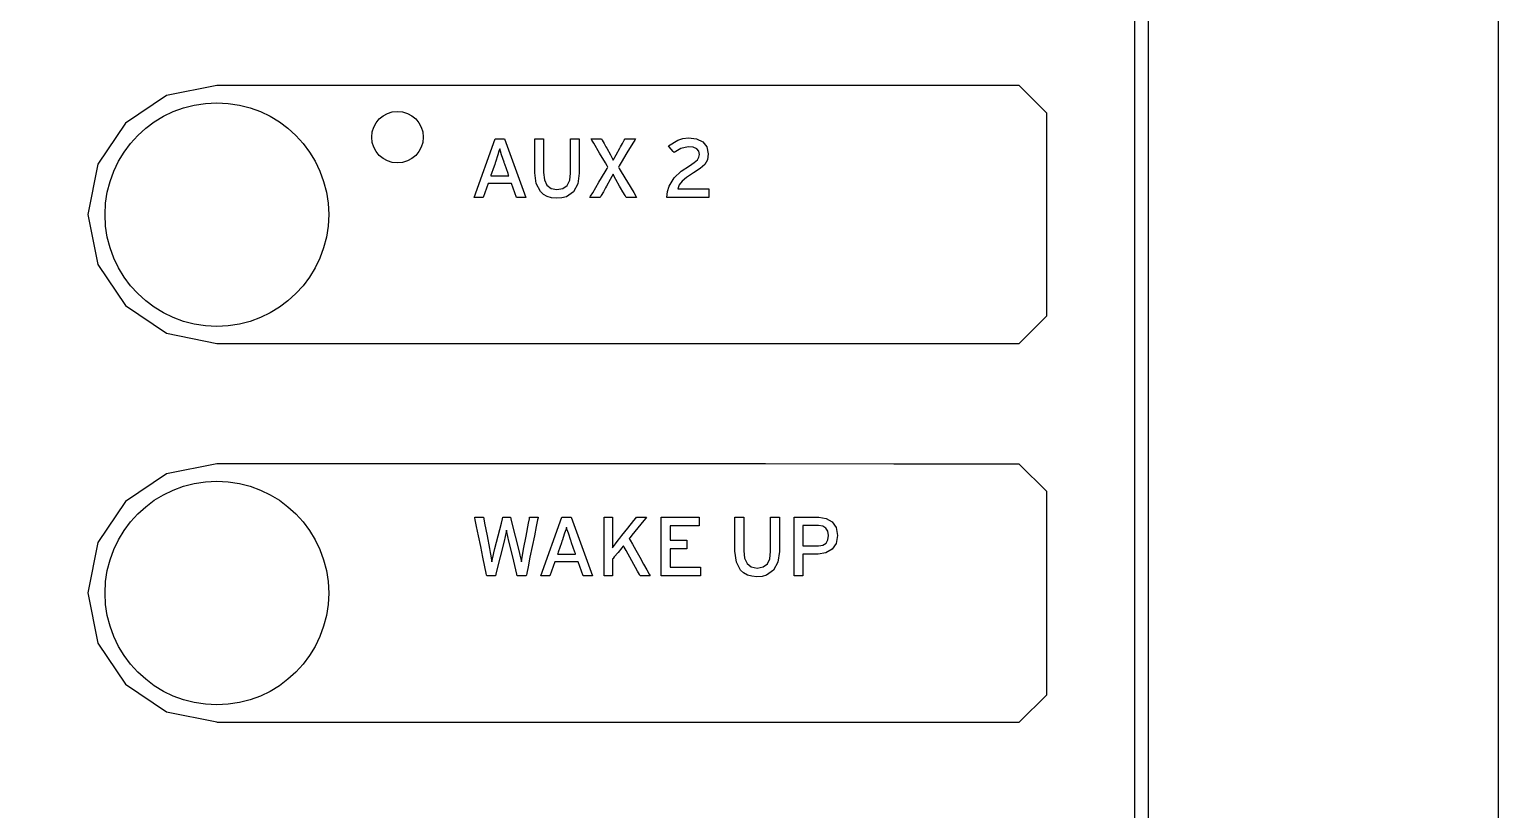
# Model space of a CAD drawing. Extents: x 0.4 to 9, y 0.3 to 17.6.
# Drawn here: x 4.704 to 8.974, y 5.208 to 7.476 of the extents above; entities that cross this region are included whole.
import ezdxf

# ---------------------------------------------------------------- set-up
doc = ezdxf.new("R2010")
doc.units = 0
doc.header["$MEASUREMENT"] = 0
doc.layers.get('0').update_dxf_attribs({"linetype": 'CONTINUOUS'})

msp = doc.modelspace()

# ---------------------------------------------------------------- linework, layer by layer
at = {"color": 7}
for points in [[(0.3713, 12.1462), (0.3713, 9.0526), (0.3713, 5.9591), (0.3713, 3.2604), (0.3713, 1.3517), (0.3713, 0.8169), (0.3713, 0.6276), (0.4962, 0.5025), (0.4962, 0.5025), (0.8552, 0.5025), (1.8014, 0.5025), (4.6728, 0.5025), (7.5442, 0.5025), (8.4905, 0.5025), (8.8494, 0.5025), (8.9742, 0.6276), (8.9742, 0.6276), (8.9742, 0.8169), (8.9742, 1.3517), (8.9742, 3.2604), (8.9742, 5.9591), (8.9742, 9.0526), (8.9742, 12.1462)], [(1.3663, 10.804), (1.3663, 8.7315), (1.3663, 6.659), (1.3663, 4.8512), (1.3663, 3.5724), (1.3663, 3.2141), (1.3663, 3.0874), (1.4864, 2.9673), (1.7592, 2.9673), (2.4785, 2.9673), (4.6613, 2.9673), (6.8441, 2.9673), (7.5634, 2.9673), (7.8362, 2.9673), (7.9563, 3.0874), (7.9563, 3.2141), (7.9563, 3.5724), (7.9563, 4.8512), (7.9563, 6.659), (7.9563, 8.7315), (7.9563, 10.804)], [(1.4064, 4.9269), (1.4064, 5.9943), (1.4064, 7.0617), (1.4064, 7.9929), (1.4064, 8.6515), (1.4064, 8.836), (1.4064, 8.9013), (1.4795, 8.9013), (1.6861, 8.9013), (2.4235, 8.9013), (3.4661, 8.9013), (4.6613, 8.9013), (5.8565, 8.9013), (6.8991, 8.9013), (7.6365, 8.9013), (7.8432, 8.9013), (7.9163, 8.9013), (7.9163, 8.836), (7.9163, 8.6515), (7.9163, 7.9929), (7.9163, 7.0617), (7.9163, 5.9943), (7.9163, 4.9269)], [(7.5812, 7.3124), (7.481, 7.3124), (7.2168, 7.3125), (6.8433, 7.3126), (6.4151, 7.3127), (5.987, 7.3128), (5.6134, 7.3129), (5.3492, 7.313), (5.249, 7.313), (5.103, 7.2836), (4.9838, 7.2032), (4.9035, 7.084), (4.874, 6.938), (4.9035, 6.792), (4.9838, 6.6728), (5.103, 6.5924), (5.249, 6.563), (5.249, 6.5626), (5.3492, 6.5627), (5.6134, 6.5627), (5.987, 6.5627), (6.4151, 6.5628), (6.8433, 6.5629), (7.2168, 6.5629), (7.481, 6.563), (7.5812, 6.563), (7.6613, 6.643), (7.6613, 6.7351), (7.6613, 6.9377), (7.6613, 7.1402), (7.6613, 7.2323), (7.5812, 7.3124)], [(6.2369, 6.9848), (6.2221, 6.9861), (6.2092, 6.9898), (6.1982, 6.9959), (6.1892, 7.0043), (6.1771, 7.0276), (6.173, 7.0591), (6.173, 7.0633), (6.173, 7.0745), (6.173, 7.1084), (6.173, 7.1423), (6.173, 7.1535), (6.173, 7.1577), (6.177, 7.1577), (6.1858, 7.1577), (6.1946, 7.1577), (6.1986, 7.1577), (6.1986, 7.1535), (6.1986, 7.1424), (6.1986, 7.1087), (6.1986, 7.075), (6.1986, 7.0639), (6.1986, 7.0597), (6.2011, 7.0384), (6.2085, 7.0229), (6.2207, 7.0134), (6.2375, 7.0102), (6.2549, 7.0133), (6.2673, 7.0224), (6.2746, 7.0374), (6.277, 7.058), (6.277, 7.0623), (6.277, 7.0736), (6.277, 7.1079), (6.277, 7.1422), (6.277, 7.1534), (6.277, 7.1577), (6.2809, 7.1577), (6.2897, 7.1577), (6.2984, 7.1577), (6.3024, 7.1577), (6.3024, 7.1535), (6.3024, 7.1422), (6.3024, 7.1081), (6.3024, 7.0739), (6.3024, 7.0626), (6.3024, 7.0584), (6.2981, 7.0269), (6.2856, 7.0038), (6.2651, 6.9896), (6.2519, 6.986), (6.2369, 6.9848)], [(6.4385, 6.9875), (6.4355, 6.9926), (6.429, 7.004), (6.4224, 7.0153), (6.4194, 7.0204), (6.4089, 7.0393), (6.404, 7.0485), (6.4006, 7.055), (6.3973, 7.0486), (6.3925, 7.0396), (6.3819, 7.0204), (6.3789, 7.0153), (6.3724, 7.004), (6.3659, 6.9926), (6.3629, 6.9875), (6.3583, 6.9875), (6.348, 6.9875), (6.3377, 6.9875), (6.3331, 6.9875), (6.3353, 6.9913), (6.3413, 7.0012), (6.3594, 7.0314), (6.3776, 7.0616), (6.3835, 7.0716), (6.3858, 7.0753), (6.3837, 7.0789), (6.3781, 7.0882), (6.3611, 7.1165), (6.3442, 7.1449), (6.3386, 7.1542), (6.3365, 7.1577), (6.3412, 7.1577), (6.3516, 7.1577), (6.3621, 7.1577), (6.3668, 7.1577), (6.3693, 7.1534), (6.3746, 7.144), (6.38, 7.1346), (6.3824, 7.1303), (6.3928, 7.1113), (6.3977, 7.102), (6.4011, 7.0953), (6.4093, 7.1111), (6.4199, 7.1303), (6.4223, 7.1346), (6.4278, 7.144), (6.4332, 7.1534), (6.4356, 7.1577), (6.4403, 7.1577), (6.4506, 7.1577), (6.4608, 7.1577), (6.4655, 7.1577), (6.4634, 7.1542), (6.4578, 7.1449), (6.4408, 7.1167), (6.4239, 7.0885), (6.4183, 7.0792), (6.4162, 7.0757), (6.4184, 7.0719), (6.4244, 7.0619), (6.4425, 7.0316), (6.4606, 7.0013), (6.4666, 6.9913), (6.4689, 6.9875), (6.4641, 6.9875), (6.4537, 6.9875), (6.4433, 6.9875), (6.4385, 6.9875)], [(6.557, 6.9875), (6.559, 7.0049), (6.5633, 7.0201), (6.5778, 7.0446), (6.5983, 7.0636), (6.6225, 7.0794), (6.6367, 7.0886), (6.6456, 7.0965), (6.6502, 7.1041), (6.6515, 7.1123), (6.6497, 7.1217), (6.6439, 7.1287), (6.6338, 7.1331), (6.6189, 7.1347), (6.5971, 7.1301), (6.5777, 7.1177), (6.5752, 7.1208), (6.5696, 7.1275), (6.564, 7.1343), (6.5614, 7.1374), (6.5884, 7.1543), (6.6037, 7.1588), (6.6196, 7.1604), (6.6435, 7.1576), (6.6617, 7.1489), (6.6733, 7.1344), (6.6774, 7.114), (6.6749, 7.0967), (6.6672, 7.083), (6.654, 7.0711), (6.6347, 7.0587), (6.6144, 7.0456), (6.6011, 7.0343), (6.5931, 7.0237), (6.5889, 7.0123), (6.5928, 7.0123), (6.603, 7.0123), (6.634, 7.0123), (6.665, 7.0123), (6.6752, 7.0123), (6.6791, 7.0123), (6.6791, 7.0084), (6.6791, 6.9999), (6.6791, 6.9914), (6.6791, 6.9875), (6.6739, 6.9875), (6.66, 6.9875), (6.6181, 6.9875), (6.5761, 6.9875), (6.5623, 6.9875), (6.557, 6.9875)], [(6.0838, 7.0899), (6.0766, 7.1113), (6.0733, 7.1215), (6.071, 7.1289), (6.0689, 7.1215), (6.0657, 7.1113), (6.0586, 7.0896), (6.058, 7.0879), (6.0565, 7.0835), (6.0518, 7.0701), (6.0471, 7.0567), (6.0456, 7.0523), (6.045, 7.0506), (6.0473, 7.0506), (6.0532, 7.0506), (6.0713, 7.0506), (6.0894, 7.0506), (6.0953, 7.0506), (6.0976, 7.0506), (6.097, 7.0523), (6.0954, 7.0567), (6.0907, 7.0702), (6.086, 7.0838), (6.0844, 7.0882), (6.0838, 7.0899)], [(7.5812, 6.2124), (7.481, 6.2124), (7.2168, 6.2125), (6.8433, 6.2126), (6.4151, 6.2127), (5.987, 6.2128), (5.6134, 6.2129), (5.3492, 6.213), (5.249, 6.213), (5.103, 6.1836), (4.9838, 6.1032), (4.9035, 5.984), (4.874, 5.838), (4.9035, 5.692), (4.9838, 5.5728), (5.103, 5.4924), (5.249, 5.463), (5.249, 5.4626), (5.3492, 5.4626), (5.6134, 5.4625), (5.987, 5.4624), (6.4151, 5.4623), (6.8433, 5.4622), (7.2168, 5.4621), (7.481, 5.462), (7.5812, 5.462), (7.6613, 5.542), (7.6613, 5.6342), (7.6613, 5.8372), (7.6613, 6.0401), (7.6613, 6.1323), (7.5812, 6.2124)], [(6.1481, 5.8875), (6.1441, 5.8875), (6.1352, 5.8875), (6.1264, 5.8875), (6.1223, 5.8875), (6.1212, 5.8922), (6.1182, 5.9047), (6.1091, 5.9425), (6.1, 5.9802), (6.097, 5.9927), (6.0959, 5.9974), (6.091, 6.0201), (6.0861, 5.9974), (6.0849, 5.9927), (6.0817, 5.9802), (6.0722, 5.9425), (6.0627, 5.9047), (6.0596, 5.8922), (6.0584, 5.8875), (6.0545, 5.8875), (6.0458, 5.8875), (6.0371, 5.8875), (6.0332, 5.8875), (6.0328, 5.8894), (6.0317, 5.8948), (6.0277, 5.9141), (6.0222, 5.9414), (6.0158, 5.9726), (6.0094, 6.0039), (6.0038, 6.0311), (5.9999, 6.0504), (5.9988, 6.0558), (5.9984, 6.0577), (6.0024, 6.0577), (6.0113, 6.0577), (6.0201, 6.0577), (6.0242, 6.0577), (6.025, 6.0531), (6.0273, 6.0409), (6.0343, 6.004), (6.0413, 5.967), (6.0436, 5.9549), (6.0445, 5.9502), (6.0484, 5.9279), (6.053, 5.9499), (6.0542, 5.9545), (6.0573, 5.9668), (6.0666, 6.0038), (6.076, 6.0409), (6.0791, 6.0531), (6.0803, 6.0577), (6.0837, 6.0577), (6.0912, 6.0577), (6.0987, 6.0577), (6.1022, 6.0577), (6.1033, 6.053), (6.1065, 6.0405), (6.116, 6.0026), (6.1255, 5.9648), (6.1286, 5.9523), (6.1298, 5.9475), (6.134, 5.9279), (6.1374, 5.9479), (6.1383, 5.9526), (6.1407, 5.965), (6.1478, 6.0028), (6.1549, 6.0406), (6.1572, 6.053), (6.1581, 6.0577), (6.162, 6.0577), (6.1705, 6.0577), (6.179, 6.0577), (6.1829, 6.0577), (6.1825, 6.0558), (6.1814, 6.0504), (6.1774, 6.0311), (6.1719, 6.0039), (6.1655, 5.9726), (6.1591, 5.9414), (6.1535, 5.9141), (6.1496, 5.8948), (6.1485, 5.8894), (6.1481, 5.8875)], [(6.2778, 5.9899), (6.2706, 6.0113), (6.2672, 6.0215), (6.2649, 6.0289), (6.2628, 6.0215), (6.2597, 6.0113), (6.2525, 5.9896), (6.252, 5.9879), (6.2504, 5.9835), (6.2458, 5.9701), (6.2411, 5.9567), (6.2396, 5.9523), (6.239, 5.9506), (6.2412, 5.9506), (6.2472, 5.9506), (6.2653, 5.9506), (6.2833, 5.9506), (6.2893, 5.9506), (6.2915, 5.9506), (6.2909, 5.9523), (6.2894, 5.9567), (6.2847, 5.9703), (6.28, 5.9838), (6.2784, 5.9882), (6.2778, 5.9899)], [(6.4796, 5.8875), (6.4775, 5.8913), (6.4719, 5.9011), (6.4551, 5.9311), (6.4384, 5.961), (6.4328, 5.9709), (6.4307, 5.9747), (6.4294, 5.973), (6.4258, 5.9687), (6.415, 5.9557), (6.4041, 5.9426), (6.4006, 5.9383), (6.3992, 5.9367), (6.3992, 5.9346), (6.3992, 5.929), (6.3992, 5.9121), (6.3992, 5.8952), (6.3992, 5.8896), (6.3992, 5.8875), (6.3953, 5.8875), (6.3867, 5.8875), (6.3782, 5.8875), (6.3743, 5.8875), (6.3743, 5.8894), (6.3743, 5.8948), (6.3743, 5.9141), (6.3743, 5.9414), (6.3743, 5.9726), (6.3743, 6.0039), (6.3743, 6.0311), (6.3743, 6.0504), (6.3743, 6.0558), (6.3743, 6.0577), (6.3782, 6.0577), (6.3867, 6.0577), (6.3953, 6.0577), (6.3992, 6.0577), (6.3992, 6.0552), (6.3992, 6.0486), (6.3992, 6.0286), (6.3992, 6.0085), (6.3992, 6.0019), (6.3992, 5.9994), (6.3987, 5.9692), (6.4075, 5.9809), (6.4184, 5.9947), (6.4205, 5.9974), (6.4262, 6.0045), (6.4435, 6.0262), (6.4608, 6.0479), (6.4665, 6.055), (6.4687, 6.0577), (6.4732, 6.0577), (6.4831, 6.0577), (6.493, 6.0577), (6.4975, 6.0577), (6.4954, 6.0551), (6.4897, 6.0481), (6.4726, 6.0269), (6.4555, 6.0057), (6.4498, 5.9987), (6.4477, 5.996), (6.4503, 5.9914), (6.4572, 5.9791), (6.4669, 5.9617), (6.4781, 5.9418), (6.4893, 5.9219), (6.499, 5.9045), (6.5059, 5.8922), (6.5086, 5.8875), (6.504, 5.8875), (6.4941, 5.8875), (6.4841, 5.8875), (6.4796, 5.8875)], [(6.8186, 5.8848), (6.8038, 5.8861), (6.7909, 5.8898), (6.7799, 5.8959), (6.7709, 5.9043), (6.7588, 5.9276), (6.7547, 5.9591), (6.7547, 5.9633), (6.7547, 5.9745), (6.7547, 6.0084), (6.7547, 6.0423), (6.7547, 6.0535), (6.7547, 6.0577), (6.7587, 6.0577), (6.7674, 6.0577), (6.7762, 6.0577), (6.7802, 6.0577), (6.7802, 6.0535), (6.7802, 6.0424), (6.7802, 6.0087), (6.7802, 5.9751), (6.7802, 5.964), (6.7802, 5.9597), (6.7827, 5.9384), (6.7901, 5.9229), (6.8023, 5.9134), (6.8192, 5.9102), (6.8366, 5.9133), (6.8489, 5.9224), (6.8561, 5.9374), (6.8585, 5.958), (6.8585, 5.9623), (6.8585, 5.9736), (6.8585, 6.0079), (6.8585, 6.0422), (6.8585, 6.0535), (6.8585, 6.0577), (6.8625, 6.0577), (6.8713, 6.0577), (6.8801, 6.0577), (6.8841, 6.0577), (6.8841, 6.0535), (6.8841, 6.0422), (6.8841, 6.0081), (6.8841, 5.9739), (6.8841, 5.9627), (6.8841, 5.9584), (6.8798, 5.9269), (6.8672, 5.9038), (6.8467, 5.8896), (6.8336, 5.886), (6.8186, 5.8848)], [(6.9965, 5.9509), (6.9946, 5.9509), (6.9896, 5.9509), (6.9743, 5.9509), (6.959, 5.9509), (6.954, 5.9509), (6.9521, 5.9509), (6.9521, 5.9482), (6.9521, 5.941), (6.9521, 5.9192), (6.9521, 5.8974), (6.9521, 5.8902), (6.9521, 5.8875), (6.9482, 5.8875), (6.9395, 5.8875), (6.9309, 5.8875), (6.927, 5.8875), (6.927, 5.8894), (6.927, 5.8948), (6.927, 5.9141), (6.927, 5.9414), (6.927, 5.9726), (6.927, 6.0039), (6.927, 6.0311), (6.927, 6.0504), (6.927, 6.0558), (6.927, 6.0577), (6.93, 6.0577), (6.9381, 6.0577), (6.9626, 6.0577), (6.9871, 6.0577), (6.9951, 6.0577), (6.9982, 6.0577), (7.02, 6.0544), (7.0373, 6.0443), (7.0488, 6.0277), (7.053, 6.0045), (7.0488, 5.9814), (7.0371, 5.9646), (7.0193, 5.9544), (6.9965, 5.9509)], [(6.9979, 6.0337), (6.9959, 6.0337), (6.9907, 6.0337), (6.975, 6.0337), (6.9592, 6.0337), (6.954, 6.0337), (6.9521, 6.0337), (6.9521, 6.0311), (6.9521, 6.0245), (6.9521, 6.0151), (6.9521, 6.0043), (6.9521, 5.9936), (6.9521, 5.9842), (6.9521, 5.9775), (6.9521, 5.975), (6.954, 5.975), (6.9592, 5.975), (6.975, 5.975), (6.9907, 5.975), (6.9959, 5.975), (6.9979, 5.975), (7.0047, 5.9755), (7.0106, 5.977), (7.0197, 5.9829), (7.0252, 5.9922), (7.027, 6.0045), (7.0249, 6.0169), (7.019, 6.0261), (7.0098, 6.0317), (6.9979, 6.0337)]]:
    msp.add_lwpolyline(points, dxfattribs=at)
for points in [[(6.1196, 6.9875), (6.1052, 7.0279), (6.0372, 7.0279), (6.0232, 6.9875), (5.9967, 6.9875), (6.0579, 7.1577), (6.0849, 7.1577), (6.1469, 6.9875)], [(6.3136, 5.8875), (6.2993, 5.9279), (6.2312, 5.9279), (6.2171, 5.8875), (6.1907, 5.8875), (6.2519, 6.0577), (6.2788, 6.0577), (6.3409, 5.8875)], [(6.5408, 5.8875), (6.5408, 6.0577), (6.6505, 6.0577), (6.6505, 6.033), (6.5664, 6.033), (6.5664, 5.9909), (6.6152, 5.9909), (6.6152, 5.9658), (6.5664, 5.9658), (6.5664, 5.9123), (6.6542, 5.9123), (6.6542, 5.8875)]]:
    msp.add_lwpolyline(points, close=True, dxfattribs=at)
for centre, radius in [((5.249, 6.9375), 0.325), ((5.7739, 7.1625), 0.0749), ((5.249, 5.8375), 0.325)]:
    msp.add_circle(centre, radius, dxfattribs=at)

doc.saveas('drawing.dxf')
